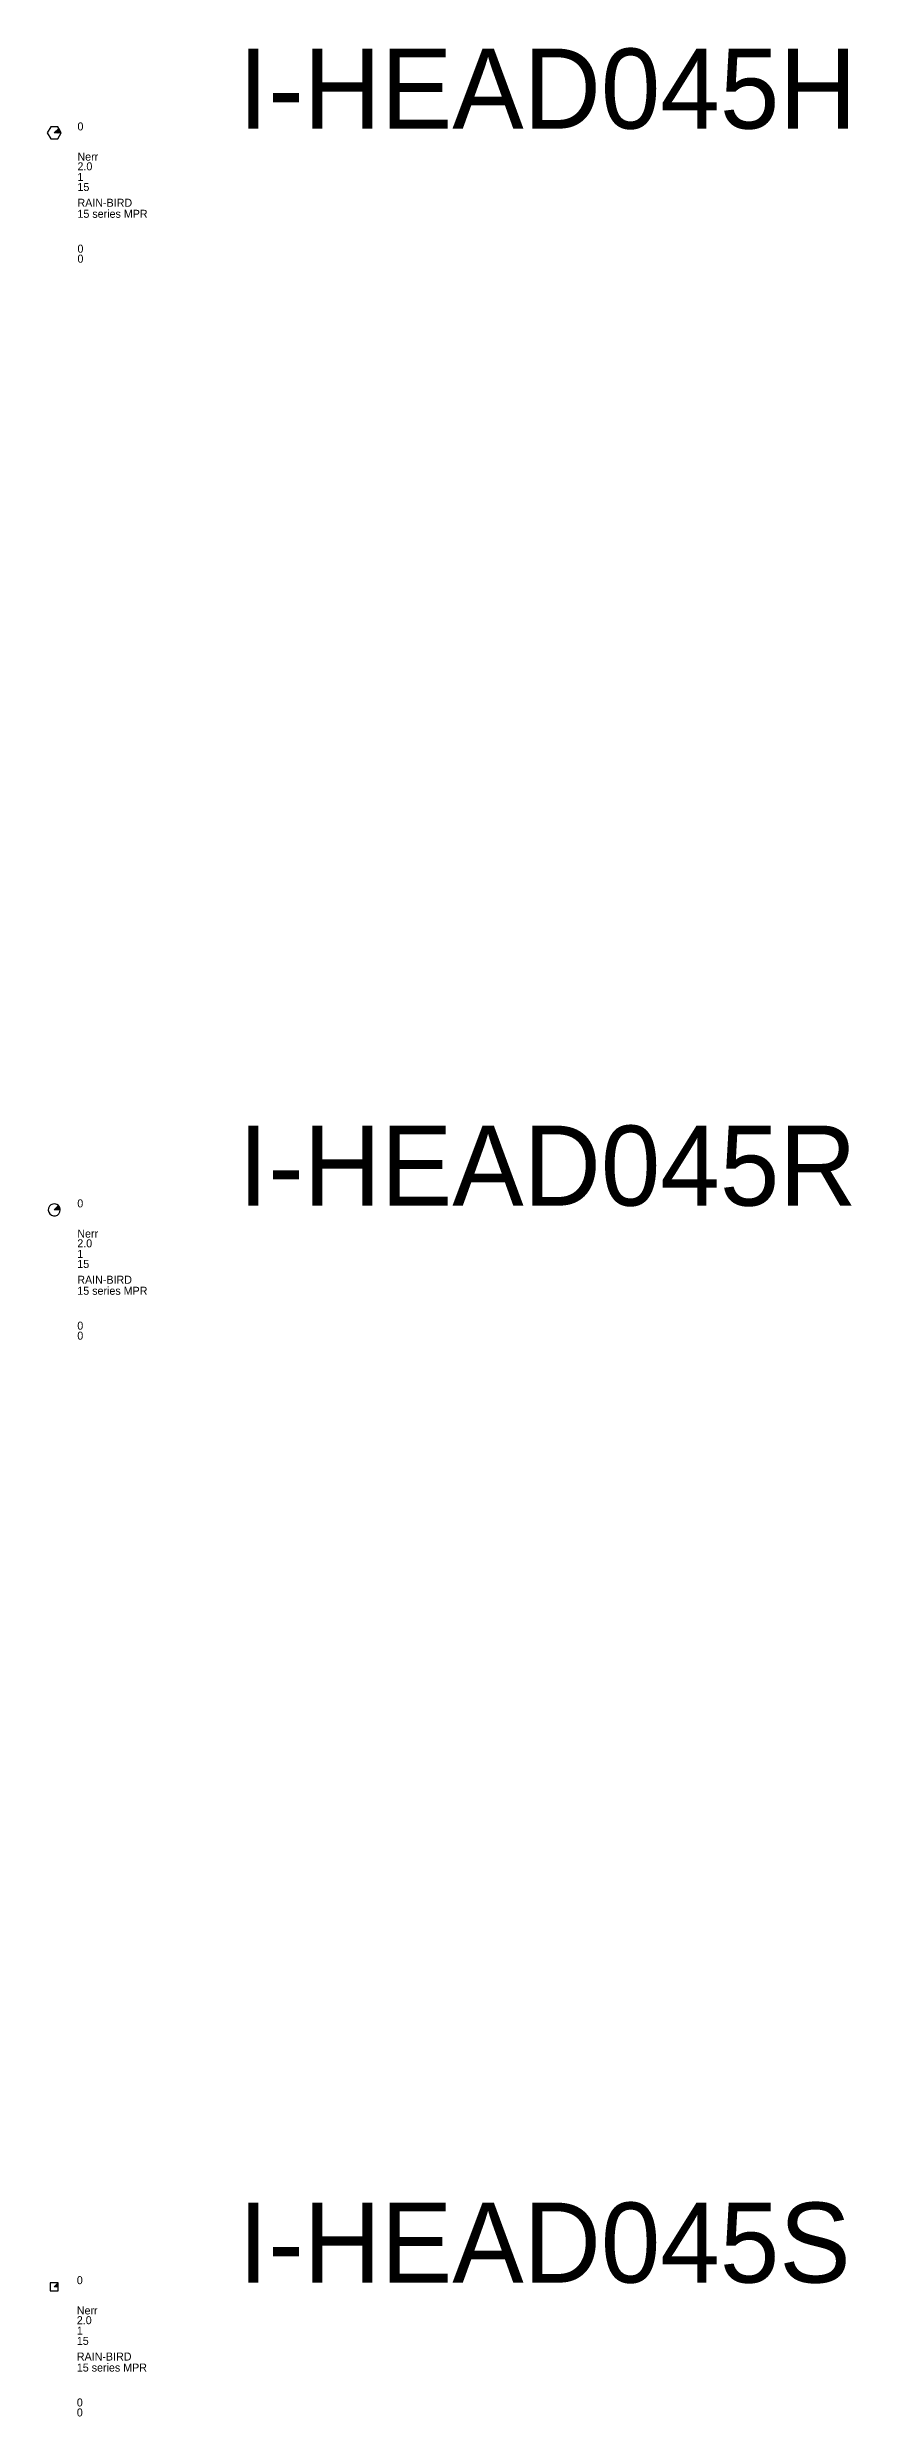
# Model space of a CAD drawing. Extents: x -141445 to -141321, y 26410 to 27069.
# Drawn here: x -141408.01 to -141397.95, y 26877.79 to 26907.4 of the extents above; entities that cross this region are included whole.
import ezdxf

# ---------------------------------------------------------------- set-up
doc = ezdxf.new("R2010")
doc.units = 0
doc.header["$MEASUREMENT"] = 0
doc.layers.get('0').update_dxf_attribs({"linetype": 'CONTINUOUS'})
for name, color, linetype in [('$I-ATT-TEXTDAT', 81, 'CONTINUOUS'), ('$I-ATT-TEXTVIS', 3, 'CONTINUOUS'), ('PEN00', 3, 'CONTINUOUS'), ('PEN000-S', 11, 'CONTINUOUS')]:
    doc.layers.add(name, color=color, linetype=linetype)

# ---------------------------------------------------------------- blocks, each defined once
blk = doc.blocks.new('*X29')
at = {"color": 0}
for p, q in [((10320.35, -15675.55), (10320.67, -15675.23)), ((10320.44, -15675.55), (10320.7, -15675.29)), ((10320.52, -15675.55), (10320.73, -15675.34)), ((10320.61, -15675.55), (10320.76, -15675.4)), ((10320.7, -15675.55), (10320.79, -15675.46)), ((10320.79, -15675.55), (10320.83, -15675.51))]:
    blk.add_line(p, q, dxfattribs=at)
blk = doc.blocks.new('I-HEAD045H')
at = {"layer": 'PEN00'}
for p, q in [((-0.043, 0.075), (-0.087, 0)), ((-0.087, 0), (-0.043, -0.075)), ((0.043, 0.075), (-0.043, 0.075)), ((0.055, 0.055), (0, 0)), ((0.087, 0), (0, 0)), ((0.055, 0.055), (0.043, 0.075)), ((0.043, -0.075), (0.087, 0)), ((0.087, 0), (0.055, 0.055)), ((-0.043, -0.075), (0.043, -0.075))]:
    blk.add_line(p, q, dxfattribs=at)
at = {"layer": 'PEN000-S', "xscale": 0.15, "yscale": 0.15, "zscale": 0.15}
blk.add_blockref('*X29', (-1548.041, 2351.332), dxfattribs=at)
at = {"layer": '$I-ATT-TEXTDAT'}
for tag, p in [('ID', (0.29, -0.347)), ('SIZE', (0.29, -0.6)), ('GPM', (0.29, -0.468)), ('RADIUS', (0.29, -0.726)), ('MAKE', (0.29, -0.923)), ('MODEL', (0.29, -1.061)), ('DAT1', (0.29, -1.497)), ('DAT2', (0.29, -1.622))]:
    blk.add_attdef(tag, p, '', height=0.1, dxfattribs=at)
at = {"layer": '$I-ATT-TEXTVIS'}
blk.add_attdef('SEQFLOW', (0.29, 0.031), '', height=0.1, dxfattribs=at)
blk = doc.blocks.new('*X14')
at = {"color": 0}
for p, q in [((10320.32, -15678.23), (10320.65, -15677.9)), ((10320.41, -15678.23), (10320.69, -15677.95)), ((10320.5, -15678.23), (10320.72, -15678.01)), ((10320.59, -15678.23), (10320.75, -15678.07)), ((10320.68, -15678.23), (10320.76, -15678.14)), ((10320.76, -15678.23), (10320.77, -15678.22))]:
    blk.add_line(p, q, dxfattribs=at)
blk = doc.blocks.new('I-HEAD045R')
at = {"layer": 'PEN00'}
for p in [(0.053, 0.053), (0.075, 0)]:
    blk.add_line(p, (0, 0), dxfattribs=at)
for start, end in [(45, 360), (0, 45)]:
    blk.add_arc((0, 0), 0.075, start, end, dxfattribs=at)
at = {"layer": 'PEN000-S', "xscale": 0.15, "yscale": 0.15, "zscale": 0.15}
blk.add_blockref('*X14', (-1548.041, 2351.734), dxfattribs=at)
at = {"layer": '$I-ATT-TEXTDAT'}
for tag, p in [('ID', (0.288, -0.347)), ('SIZE', (0.288, -0.6)), ('GPM', (0.288, -0.468)), ('RADIUS', (0.288, -0.726)), ('MAKE', (0.288, -0.923)), ('MODEL', (0.288, -1.061)), ('DAT1', (0.288, -1.497)), ('DAT2', (0.288, -1.622))]:
    blk.add_attdef(tag, p, '', height=0.1, dxfattribs=at)
at = {"layer": '$I-ATT-TEXTVIS'}
blk.add_attdef('SEQFLOW', (0.288, 0.031), '', height=0.1, dxfattribs=at)
blk = doc.blocks.new('*X43')
at = {"color": 0}
for p, q in [((10326.74, -15678.26), (10327.21, -15677.8)), ((10326.83, -15678.26), (10327.21, -15677.88)), ((10326.92, -15678.26), (10327.21, -15677.97)), ((10327.01, -15678.26), (10327.21, -15678.06)), ((10327.1, -15678.26), (10327.21, -15678.15)), ((10327.18, -15678.26), (10327.21, -15678.24))]:
    blk.add_line(p, q, dxfattribs=at)
blk = doc.blocks.new('I-HEAD045S')
at = {"layer": 'PEN00'}
for p, q in [((-0.051, 0.049), (-0.051, -0.051)), ((0.049, 0.049), (-0.051, 0.049)), ((0.049, 0.049), (-0.001, -0.001)), ((0.049, -0.001), (0.049, 0.049)), ((-0.051, -0.051), (0.049, -0.051)), ((0.049, -0.001), (-0.001, -0.001)), ((0.049, -0.051), (0.049, -0.001))]:
    blk.add_line(p, q, dxfattribs=at)
at = {"layer": 'PEN000-S', "xscale": 0.1, "yscale": 0.1, "zscale": 0.1}
blk.add_blockref('*X43', (-1032.671, 1567.825), dxfattribs=at)
at = {"layer": '$I-ATT-TEXTDAT'}
for tag, p in [('ID', (0.282, -0.344)), ('GPM', (0.282, -0.466)), ('SIZE', (0.282, -0.597)), ('RADIUS', (0.282, -0.724)), ('MAKE', (0.282, -0.92)), ('MODEL', (0.282, -1.058)), ('DAT1', (0.282, -1.494)), ('DAT2', (0.282, -1.619))]:
    blk.add_attdef(tag, p, '', height=0.1, dxfattribs=at)
at = {"layer": '$I-ATT-TEXTVIS'}
blk.add_attdef('SEQFLOW', (0.282, 0.034), '', height=0.1, dxfattribs=at)

msp = doc.modelspace()

# ---------------------------------------------------------------- block references
for name, p in [('I-HEAD045H', (-141407.921, 26906.329)), ('I-HEAD045R', (-141407.921, 26892.869)), ('I-HEAD045S', (-141407.921, 26879.408))]:
    msp.add_blockref(name, p).add_auto_attribs({'SEQFLOW': '0', 'ID': 'Nerr', 'GPM': '2.0', 'SIZE': '1', 'RADIUS': '15', 'MAKE': 'RAIN-BIRD', 'MODEL': '15 series MPR', 'DAT1': '0', 'DAT2': '0'})

# ---------------------------------------------------------------- texts
for s, p in [('I-HEAD045H', (-141405.619, 26906.383)), ('I-HEAD045R', (-141405.619, 26892.922)), ('I-HEAD045S', (-141405.619, 26879.462))]:
    msp.add_text(s, height=1).set_placement(p)

doc.saveas('drawing.dxf')
